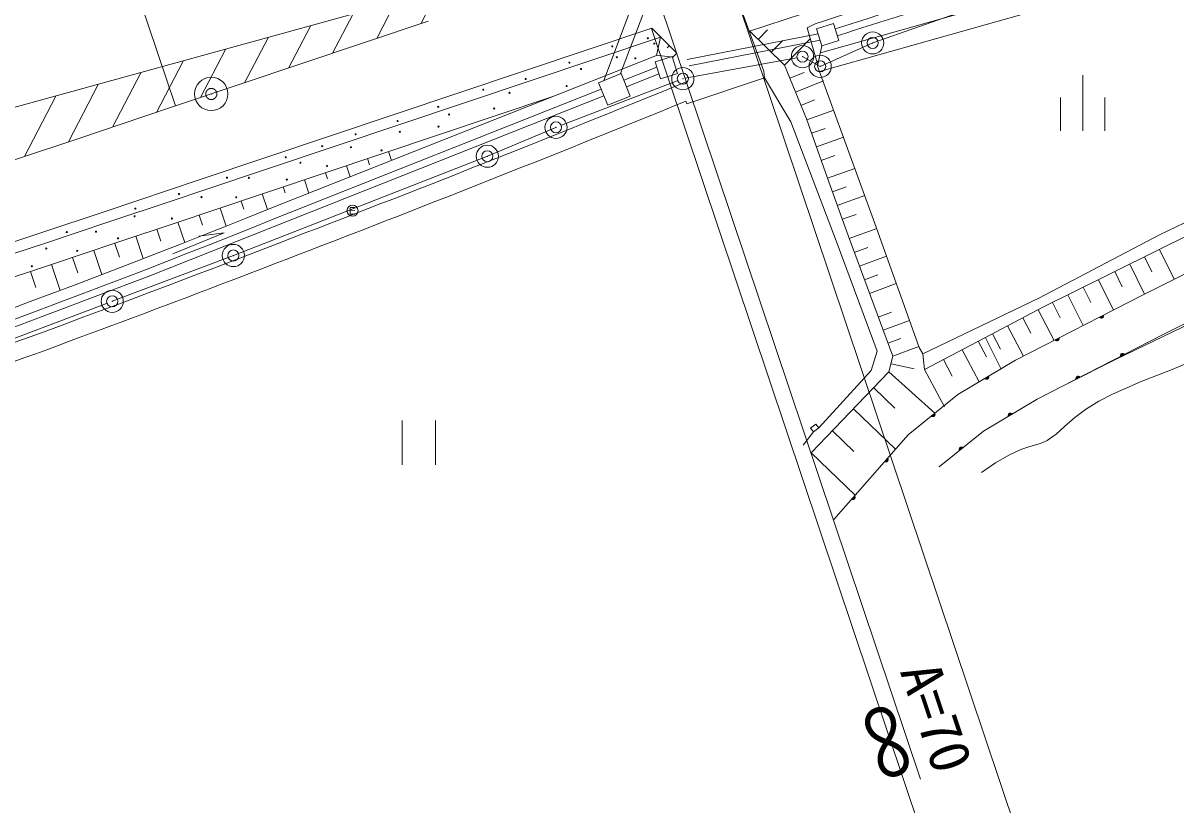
# Model space of a CAD drawing. Units: millimetres, scale not verified. Extents: x 40000 to 680000, y 20000 to 380000.
# Drawn here: x 151440 to 203330, y 263820 to 299044 of the extents above; entities that cross this region are included whole.
import ezdxf
from ezdxf.enums import TextEntityAlignment as Align

# ---------------------------------------------------------------- set-up
doc = ezdxf.new("R2010")
doc.units = ezdxf.units.MM
doc.header["$LTSCALE"] = 1000
doc.header["$PDMODE"] = 32
doc.header["$PDSIZE"] = 500
doc.linetypes.add('CHAIN', pattern=[18.5, 12, -1.5, 3.5, -1.5])
doc.linetypes.add('DASHED', pattern=[7.5, 6, -1.5])
for name, color, linetype, lineweight in [('M-BGD', 7, 'Continuous', 13), ('M-BMK', 2, 'CHAIN', 13), ('M-BMK-ROW', 30, 'Continuous', 13), ('M-STR-HTXT', 7, 'Continuous', 13), ('M-STR-STRC', 7, 'Continuous', 13)]:
    doc.layers.add(name, color=color, linetype=linetype, lineweight=lineweight)
doc.styles.add('ＭＳ ゴシック', font='')
doc.styles.get('ＭＳ ゴシック').set_extended_font_data('MS Gothic')

# ---------------------------------------------------------------- blocks, each defined once
blk = doc.blocks.new('ﾌﾟﾛｯﾄﾏｰｸ-03_1')
at = {"color": 30, "linetype": 'Continuous', "lineweight": 13}
blk.add_circle((0, 0), 0.5, dxfattribs=at)
at = {"color": 30}
blk.add_point((0, 0), dxfattribs=at)
blk = doc.blocks.new('ﾌﾟﾛｯﾄﾏｰｸ-03')
at = {"color": 2, "linetype": 'Continuous', "lineweight": 13}
blk.add_circle((0, 0), 0.5, dxfattribs=at)
at = {"color": 2}
blk.add_point((0, 0), dxfattribs=at)

msp = doc.modelspace()

# ---------------------------------------------------------------- linework, layer by layer
at = {"layer": 'M-BGD'}
for p, q in [((183518, 312243), (177576, 296454)), ((184186, 312317), (178334, 296765)), ((200668, 301471), (187328, 297700)), ((200885, 300701), (187291, 296858)), ((184782, 296877), (183614, 300088)), ((187097, 299010), (186730, 298824)), ((159414, 291990), (179740, 298810)), ((159573, 291516), (180134, 298414)), ((179740, 298810), (180862, 297683)), ((179952, 297588), (180134, 298414)), ((185710, 297145), (184140, 298687)), ((184170, 298658), (184187, 298674)), ((184527, 298307), (184942, 298730)), ((186730, 298824), (187212, 297149)), ((180526, 298020), (180438, 297932)), ((185119, 297726), (185643, 298260)), ((185710, 297145), (186873, 298328)), ((187202, 297101), (187394, 298015)), ((162441, 290638), (179952, 297588)), ((179942, 297601), (180685, 297506)), ((180685, 297506), (180862, 297683)), ((178480, 296466), (179965, 297055)), ((184782, 296877), (184808, 296569)), ((186698, 294728), (185710, 297145)), ((185950, 296559), (186592, 296822)), ((189783, 290018), (187202, 297101)), ((178602, 296170), (180062, 296749)), ((184808, 296569), (181316, 295399)), ((185992, 294597), (184808, 296569)), ((186206, 295931), (187464, 296444)), ((199134, 294190), (199134, 296690)), ((162626, 290173), (177458, 296060)), ((159891, 290567), (175240, 295718)), ((162744, 289876), (177579, 295764)), ((181275, 295522), (181316, 295399)), ((186452, 295329), (187067, 295580)), ((198134, 295690), (198134, 294190)), ((200134, 295690), (200134, 294190)), ((186712, 294688), (187935, 295123)), ((188037, 289231), (185992, 294597)), ((186930, 294076), (187541, 294294)), ((187147, 293465), (188371, 293900)), ((167893, 293252), (168026, 292855)), ((166945, 292934), (167040, 292649)), ((187365, 292853), (187978, 293071)), ((209781, 292968), (202589, 289507)), ((165049, 292298), (165142, 292020)), ((165997, 292616), (166164, 292116)), ((187648, 292057), (188880, 292496)), ((163152, 291662), (163243, 291391)), ((164100, 291980), (164303, 291377)), ((187868, 291441), (188486, 291661)), ((162204, 291344), (162441, 290638)), ((188087, 290825), (189328, 291267)), ((160308, 290707), (160581, 289894)), ((161256, 291026), (161379, 290660)), ((166367, 290732), (166167, 290730)), ((166170, 290430), (166167, 290730)), ((166369, 290592), (166169, 290590)), ((158412, 290071), (158719, 289158)), ((159360, 290389), (159512, 289938)), ((166170, 290430), (166370, 290432)), ((188308, 290205), (188931, 290426)), ((157464, 289753), (157644, 289216)), ((158178, 288640), (160494, 289591)), ((160494, 289591), (159352, 289441)), ((188621, 289331), (189864, 289791)), ((191769, 284422), (189783, 290018)), ((207424, 289608), (201849, 286796)), ((155567, 289119), (155777, 288494)), ((156516, 289436), (156853, 288430)), ((189878, 284263), (188037, 289231)), ((202589, 289507), (197158, 286652)), ((154619, 288803), (154985, 287711)), ((188851, 288709), (189468, 288938)), ((189082, 288088), (190307, 288542)), ((201919, 288511), (202252, 287839)), ((202589, 288843), (203252, 287504)), ((152721, 288171), (153114, 287001)), ((153670, 288487), (153901, 287798)), ((201250, 288179), (201918, 286831)), ((151771, 287857), (152017, 287127)), ((189309, 287475), (189917, 287701)), ((199837, 287479), (200514, 286112)), ((200575, 287845), (200912, 287166)), ((208281, 287800), (202762, 285016)), ((189536, 286863), (190744, 287310)), ((199153, 287141), (199494, 286452)), ((197158, 286652), (191944, 284135)), ((201849, 286796), (196111, 283855)), ((197776, 286458), (198122, 285761)), ((198469, 286802), (199156, 285416)), ((189930, 285799), (190527, 286021)), ((197129, 286130), (197856, 284749)), ((204976, 286004), (200645, 283899)), ((190150, 285207), (191335, 285646)), ((195748, 285402), (196467, 284038)), ((196438, 285766), (196800, 285080)), ((199892, 285793), (200070, 285884)), ((199910, 285775), (199892, 285793)), ((199905, 285786), (200069, 285870)), ((199930, 285763), (199910, 285775)), ((200071, 285857), (199914, 285777)), ((199923, 285768), (200072, 285845)), ((199957, 285754), (199930, 285763)), ((200067, 285829), (199939, 285763)), ((199955, 285758), (200062, 285813)), ((199980, 285753), (199957, 285754)), ((200050, 285793), (199979, 285756)), ((200005, 285757), (199980, 285753)), ((200034, 285771), (200005, 285757)), ((200052, 285789), (200034, 285771)), ((200064, 285809), (200052, 285789)), ((200073, 285836), (200064, 285809)), ((200070, 285884), (200074, 285859)), ((200074, 285859), (200073, 285836)), ((195066, 285043), (195429, 284354)), ((202762, 285016), (197081, 282105)), ((190366, 284622), (190955, 284840)), ((190583, 284038), (191752, 284471)), ((191944, 284135), (191769, 284422)), ((194431, 284708), (194803, 284002)), ((194760, 284866), (195463, 283448)), ((197890, 284767), (198068, 284858)), ((197908, 284749), (197890, 284767)), ((197903, 284760), (198066, 284844)), ((197928, 284737), (197908, 284749)), ((198068, 284831), (197912, 284751)), ((197921, 284742), (198070, 284819)), ((197955, 284728), (197928, 284737)), ((198065, 284802), (197937, 284737)), ((197953, 284732), (198060, 284786)), ((197978, 284726), (197955, 284728)), ((198047, 284767), (197976, 284730)), ((198003, 284730), (197978, 284726)), ((198032, 284745), (198003, 284730)), ((198049, 284763), (198032, 284745)), ((198062, 284783), (198049, 284763)), ((198070, 284810), (198062, 284783)), ((198068, 284858), (198072, 284833)), ((198072, 284833), (198070, 284810)), ((189614, 283396), (189878, 284263)), ((190413, 283324), (190583, 284038)), ((192019, 283437), (191944, 284135)), ((192862, 283882), (193256, 283133)), ((196111, 283855), (193516, 282304)), ((193705, 284326), (194470, 282874)), ((200645, 283899), (198429, 282796)), ((200830, 284053), (200831, 284076)), ((200833, 284028), (200830, 284053)), ((200981, 284144), (200831, 284067)), ((200831, 284076), (200840, 284103)), ((200833, 284055), (200990, 284135)), ((201011, 284119), (200833, 284028)), ((200999, 284126), (200835, 284042)), ((200837, 284084), (200965, 284149)), ((200840, 284103), (200852, 284123)), ((200949, 284154), (200842, 284100)), ((200852, 284123), (200870, 284141)), ((200854, 284120), (200925, 284156)), ((200870, 284141), (200898, 284156)), ((200898, 284156), (200923, 284160)), ((200923, 284160), (200947, 284158)), ((200947, 284158), (200974, 284149)), ((200974, 284149), (200993, 284137)), ((200993, 284137), (201011, 284119)), ((204345, 283937), (203086, 283402)), ((186909, 279683), (190413, 283324)), ((189614, 283396), (187256, 280809)), ((190413, 283324), (192474, 281463)), ((190517, 283695), (191545, 283461)), ((192019, 283437), (192907, 281751)), ((203086, 283402), (201766, 282891)), ((194728, 283028), (194899, 283131)), ((194747, 283012), (194728, 283028)), ((194741, 283022), (194899, 283116)), ((194767, 283001), (194747, 283012)), ((194901, 283104), (194750, 283014)), ((194760, 283005), (194904, 283092)), ((194795, 282994), (194767, 283001)), ((194900, 283075), (194776, 283001)), ((194793, 282997), (194896, 283059)), ((194818, 282994), (194795, 282994)), ((194885, 283038), (194816, 282997)), ((194843, 282999), (194818, 282994)), ((194870, 283016), (194843, 282999)), ((194887, 283035), (194870, 283016)), ((194898, 283055), (194887, 283035)), ((194905, 283083), (194898, 283055)), ((194899, 283131), (194905, 283106)), ((194905, 283106), (194905, 283083)), ((198827, 283027), (198829, 283050)), ((198831, 283002), (198827, 283027)), ((198979, 283118), (198829, 283041)), ((198829, 283050), (198838, 283077)), ((198831, 283029), (198988, 283109)), ((199009, 283093), (198831, 283002)), ((198997, 283100), (198833, 283016)), ((198834, 283057), (198962, 283123)), ((198838, 283077), (198850, 283097)), ((198946, 283128), (198839, 283073)), ((198850, 283097), (198868, 283115)), ((198852, 283093), (198923, 283130)), ((198868, 283115), (198896, 283129)), ((198896, 283129), (198921, 283133)), ((198921, 283133), (198944, 283132)), ((198944, 283132), (198971, 283123)), ((198971, 283123), (198991, 283111)), ((198991, 283111), (199009, 283093)), ((201766, 282891), (200475, 282330)), ((189730, 282614), (190681, 281699)), ((193516, 282304), (191277, 280496)), ((200475, 282330), (199856, 282005)), ((197081, 282105), (194663, 280659)), ((199856, 282005), (199264, 281636)), ((188820, 281669), (190711, 279849)), ((192318, 281337), (192474, 281463)), ((192340, 281323), (192318, 281337)), ((192332, 281333), (192475, 281448)), ((192362, 281315), (192340, 281323)), ((192480, 281436), (192343, 281326)), ((192353, 281319), (192484, 281425)), ((192390, 281312), (192362, 281315)), ((192482, 281408), (192370, 281317)), ((192387, 281315), (192481, 281391)), ((192413, 281316), (192390, 281312)), ((192473, 281369), (192410, 281319)), ((192436, 281324), (192413, 281316)), ((192461, 281345), (192436, 281324)), ((192475, 281366), (192461, 281345)), ((192474, 281463), (192483, 281439)), ((192483, 281388), (192475, 281366)), ((192483, 281439), (192486, 281416)), ((192486, 281416), (192483, 281388)), ((195926, 281456), (195781, 281370)), ((195781, 281379), (195788, 281406)), ((195781, 281355), (195781, 281379)), ((195786, 281331), (195781, 281355)), ((195784, 281358), (195935, 281448)), ((195786, 281386), (195909, 281460)), ((195958, 281433), (195786, 281331)), ((195945, 281440), (195787, 281345)), ((195788, 281406), (195799, 281427)), ((195893, 281464), (195790, 281403)), ((195799, 281427), (195815, 281446)), ((195801, 281423), (195869, 281464)), ((195815, 281446), (195843, 281462)), ((195843, 281462), (195867, 281468)), ((195867, 281468), (195891, 281468)), ((195891, 281468), (195918, 281461)), ((195918, 281461), (195939, 281450)), ((195939, 281450), (195958, 281433)), ((198782, 281277), (198318, 280864)), ((199264, 281636), (198782, 281277)), ((168503, 281136), (168503, 279136)), ((170003, 279136), (170003, 281136)), ((187122, 280978), (186887, 280791)), ((187022, 280622), (186887, 280791)), ((187256, 280809), (187022, 280622)), ((187256, 280809), (187122, 280978)), ((198318, 280864), (197941, 280526)), ((187022, 280622), (186545, 280026)), ((187865, 280676), (188834, 279743)), ((191277, 280496), (187935, 276675)), ((194663, 280659), (192668, 279049)), ((197536, 280243), (197234, 280107)), ((197941, 280526), (197536, 280243)), ((193575, 279838), (193578, 279866)), ((193579, 279815), (193575, 279838)), ((193708, 279935), (193577, 279829)), ((193578, 279866), (193586, 279888)), ((193579, 279846), (193691, 279937)), ((193588, 279791), (193579, 279815)), ((193674, 279938), (193581, 279863)), ((193582, 279817), (193719, 279928)), ((193729, 279921), (193586, 279806)), ((193586, 279888), (193600, 279909)), ((193743, 279917), (193588, 279791)), ((193589, 279885), (193651, 279935)), ((193600, 279909), (193625, 279929)), ((193625, 279929), (193649, 279938)), ((193649, 279938), (193672, 279942)), ((193672, 279942), (193700, 279939)), ((193700, 279939), (193722, 279931)), ((193722, 279931), (193743, 279917)), ((196356, 279831), (195810, 279583)), ((196755, 279961), (196356, 279831)), ((197234, 280107), (196755, 279961)), ((186909, 279683), (188895, 277772)), ((190221, 279288), (190352, 279439)), ((190244, 279279), (190221, 279288)), ((190235, 279286), (190356, 279425)), ((190267, 279274), (190244, 279279)), ((190363, 279414), (190247, 279282)), ((190258, 279277), (190369, 279403)), ((190295, 279276), (190267, 279274)), ((190370, 279386), (190275, 279278)), ((190292, 279279), (190371, 279369)), ((190317, 279283), (190295, 279276)), ((190367, 279346), (190314, 279286)), ((190339, 279296), (190317, 279283)), ((190360, 279320), (190339, 279296)), ((190352, 279439), (190365, 279417)), ((190370, 279344), (190360, 279320)), ((190365, 279417), (190372, 279395)), ((190374, 279367), (190370, 279344)), ((190372, 279395), (190374, 279367)), ((195205, 279227), (194585, 278800)), ((195810, 279583), (195205, 279227)), ((188740, 277594), (188871, 277745)), ((188754, 277593), (188875, 277731)), ((188882, 277720), (188766, 277588)), ((188777, 277583), (188888, 277709)), ((188889, 277692), (188794, 277584)), ((188811, 277585), (188890, 277675)), ((188886, 277652), (188833, 277592)), ((188879, 277626), (188858, 277602)), ((188871, 277745), (188884, 277723)), ((188889, 277650), (188879, 277626)), ((188884, 277723), (188891, 277701)), ((188893, 277673), (188889, 277650)), ((188891, 277701), (188893, 277673)), ((188763, 277585), (188740, 277594)), ((188786, 277581), (188763, 277585)), ((188814, 277582), (188786, 277581)), ((188836, 277590), (188814, 277582)), ((188858, 277602), (188836, 277590))]:
    msp.add_line(p, q, dxfattribs=at)
at = {"layer": 'M-BGD', "linetype": 'DASHED'}
for p, q in [((187222, 298556), (180731, 297285)), ((187314, 298268), (180823, 296998))]:
    msp.add_line(p, q, dxfattribs=at)
at = {"layer": 'M-BGD'}
for points in [[(184096, 298667), (186565, 299475), (189398, 300389), (192227, 301286), (195053, 302158), (197879, 303002), (200704, 303812), (203530, 304583), (204189, 304752)], [(190583, 284038), (189577, 286752), (188571, 289466), (187634, 292097), (186698, 294728), (185710, 297145), (184140, 298687)], [(192019, 283437), (194696, 284848), (197373, 286259), (200125, 287622), (202876, 288985), (206341, 290684), (209806, 292383)], [(127948, 282204), (129152, 282520), (132083, 283325), (135000, 284160), (137907, 285021), (140802, 285906), (143687, 286810), (146562, 287731), (149430, 288664), (152290, 289608), (155143, 290558), (157992, 291512), (159414, 291990)], [(128089, 281724), (129282, 282037), (132218, 282843), (135140, 283680), (138051, 284542), (140950, 285428), (143838, 286333), (146716, 287255), (149586, 288189), (152447, 289133), (155302, 290084), (158151, 291038), (159573, 291516)], [(128343, 280757), (129541, 281071), (132488, 281881), (135420, 282720), (138339, 283585), (141245, 284473), (144140, 285380), (147023, 286303), (149897, 287239), (152762, 288184), (155619, 289136), (158469, 290090), (159891, 290568)]]:
    msp.add_lwpolyline(points, dxfattribs=at)
for points in [[(188157, 298257), (187394, 298015), (187152, 298777), (187914, 299020)], [(180893, 296777), (180130, 296534), (179888, 297297), (180650, 297539)], [(178772, 295756), (177754, 295338), (177336, 296356), (178354, 296773)]]:
    msp.add_lwpolyline(points, close=True, dxfattribs=at)
for centre, radius in [((179560, 298357), 25), ((177958, 297993), 25), ((179852, 298118), 25), ((178165, 297502), 25), ((178998, 297452), 25), ((176030, 297259), 25), ((176555, 296974), 25), ((174063, 296524), 25), ((172153, 296041), 25), ((173334, 295898), 25), ((175905, 296203), 25), ((170129, 295267), 25), ((170616, 294923), 25), ((172645, 295195), 25), ((168297, 294630), 25), ((170137, 294377), 25), ((166406, 294031), 25), ((168398, 294147), 25), ((164902, 293494), 25), ((166199, 293449), 25), ((167574, 293307), 25), ((163263, 292995), 25), ((163923, 292750), 25), ((165124, 292607), 25), ((160621, 292079), 25), ((161608, 292070), 25), ((163311, 291989), 25), ((158461, 291343), 25), ((159469, 291198), 25), ((161036, 291193), 25), ((156494, 290685), 25), ((166269, 290591), 250), ((156459, 290336), 25), ((158143, 290237), 25), ((153408, 289630), 25), ((154724, 289643), 25), ((155714, 289343), 25), ((152487, 288886), 25), ((153881, 288783), 25), ((151837, 288086), 25)]:
    msp.add_circle(centre, radius, dxfattribs=at)
for centre, radius, start, end in [((279554, 16380), 297368, 105.47061, 108.11448), ((279554, 16380), 296868, 105.47061, 107.96443), ((279554, 16380), 296548, 105.47061, 107.96479), ((-155728, 1120528), 890382, 290.97182, 292.2419), ((-155728, 1120528), 891182, 290.97182, 292.21926), ((-4400, 704726), 446436, 287.66861, 291.94511), ((-4400, 704726), 446936, 287.7704, 291.94511), ((-4400, 704726), 447256, 287.7704, 291.94511), ((-87335, 935866), 693479, 288.40227, 291.15603), ((-87335, 935866), 694279, 288.40231, 291.15593)]:
    msp.add_arc(centre, radius, start, end, dxfattribs=at)
msp.add_point((181136, 296536), dxfattribs=at)
at = {"layer": 'M-BMK'}
msp.add_line((158301, 295307), (179299, 302354), dxfattribs=at)
msp.add_lwpolyline([(119510, 283731), (122431, 284414), (125342, 285138), (128244, 285899), (131137, 286694), (134021, 287520), (136897, 288372), (139767, 289249), (142629, 290146), (145486, 291061), (148339, 291990), (151188, 292930), (154034, 293878), (156879, 294830), (158301, 295307)], dxfattribs=at)
at = {"layer": 'M-BMK-ROW'}
for p, q in [((193797, 299588), (189680, 298149)), ((189680, 298149), (187318, 297091)), ((181244, 296556), (186252, 297481)), ((187318, 297091), (186522, 297531)), ((175682, 294442), (180879, 296438)), ((175425, 294343), (172337, 293044)), ((172337, 293044), (160907, 288570)), ((160907, 288570), (155453, 286509)), ((144020, 282195), (155196, 286412))]:
    msp.add_line(p, q, dxfattribs=at)
at = {"layer": 'M-STR-HTXT'}
for p, q in [((158301, 295307), (145575, 333229)), ((179298, 302354), (191839, 264984)), ((183593, 300081), (201011, 248176)), ((179719, 298803), (197137, 246898))]:
    msp.add_line(p, q, dxfattribs=at)
at = {"layer": 'M-STR-STRC'}
for p, q in [((139545, 292065), (192888, 306807)), ((170104, 300480), (169338, 299011)), ((168195, 299954), (167356, 298346)), ((166285, 299428), (165374, 297681)), ((164376, 298903), (163392, 297016)), ((162466, 298377), (161410, 296351)), ((160557, 297851), (159428, 295686)), ((158647, 297325), (157446, 295020)), ((156738, 296800), (155464, 294356)), ((154828, 296274), (153483, 293693)), ((152919, 295748), (151504, 293035))]:
    msp.add_line(p, q, dxfattribs=at)

# ---------------------------------------------------------------- block references
at = {"layer": 'M-BMK', "xscale": 1500, "yscale": 1500}
msp.add_blockref('ﾌﾟﾛｯﾄﾏｰｸ-03', (159912, 295848), dxfattribs=at)
at = {"layer": 'M-BMK-ROW', "xscale": 1000, "yscale": 1000}
for p in [(189680, 298149), (186522, 297531), (187318, 297091), (181136, 296536), (175425, 294343), (172337, 293044), (160907, 288570), (155453, 286509)]:
    msp.add_blockref('ﾌﾟﾛｯﾄﾏｰｸ-03_1', p, dxfattribs=at)

# ---------------------------------------------------------------- texts
at = {"layer": 'M-STR-HTXT', "style": 'ＭＳ ゴシック'}
for s, height, p in [('A=70', 1833, (191961, 264935)), ('∞', 2566, (188904, 264342))]:
    msp.add_text(s, height=height, rotation=288.551, dxfattribs=at).set_placement(p, align=Align.BOTTOM_RIGHT)

doc.saveas('drawing.dxf')
